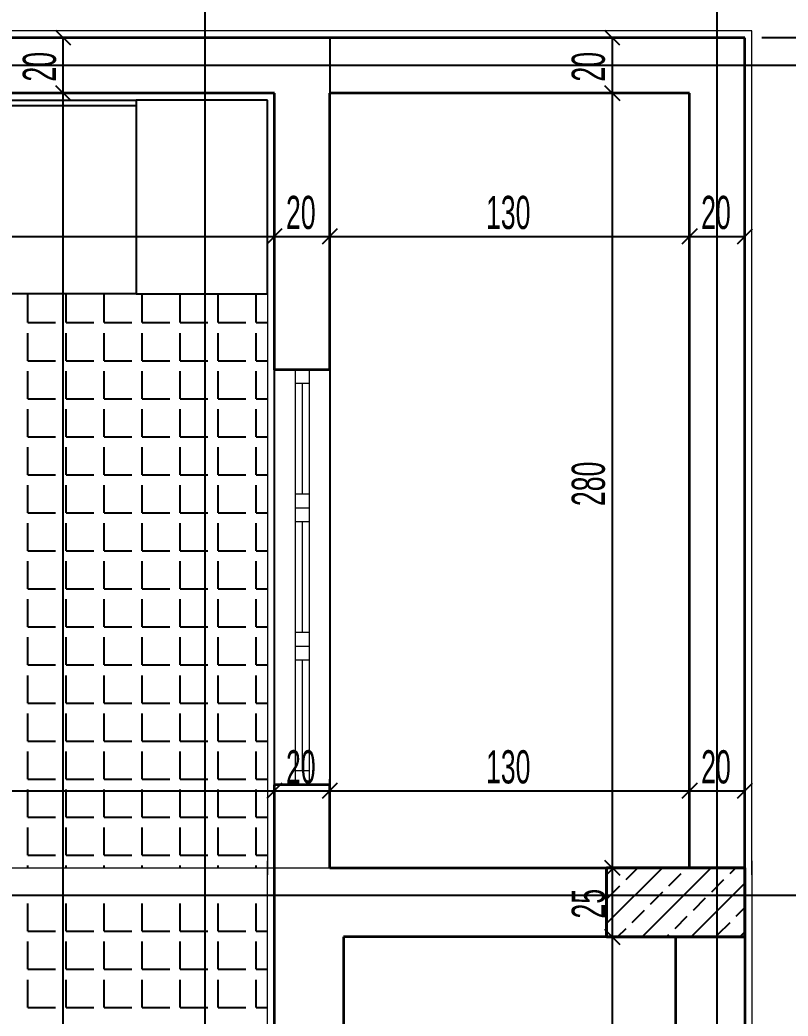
# Model space of a CAD drawing. Header units: inches. Extents: x -7543 to -822, y 102837 to 190349.
# Drawn here: x -836.37952 to -836.35176, y 102836.98463 to 102837.02064 of the extents above; entities that cross this region are included whole.
import ezdxf

# ---------------------------------------------------------------- set-up
doc = ezdxf.new("R2010")
doc.units = ezdxf.units.IN
doc.header["$MEASUREMENT"] = 0
doc.linetypes.add('__ZG_T_P__9', pattern=[22, 1, -10, 1, -10])
doc.linetypes.add('DASHDOTX2', pattern=[2, 1, -0.5, 0, -0.5])
doc.layers.get('0').update_dxf_attribs({"lineweight": 25})
doc.layers.get('Defpoints').update_dxf_attribs({"lineweight": 25})
for name, color, linetype, lineweight in [('AKS', 1, 'Continuous', 25), ('ICOL', 55, 'Continuous', 25), ('İZ DÜŞÜM', 253, 'Continuous', 20), ('KOLON', 2, 'Continuous', 40), ('SIVA', 150, 'Continuous', 15), ('TARAMA', 8, 'Continuous', 25)]:
    doc.layers.add(name, color=color, linetype=linetype, lineweight=lineweight)
for name, color, linetype, lineweight, true_color in [('DUVAR', 7, 'Continuous', 35, 0xfc4642), ('PENCERE', 7, 'Continuous', 18, 0xffb360), ('TEFRİŞ', 7, 'Continuous', 25, 0x78462c)]:
    doc.layers.add(name, color=color, linetype=linetype, lineweight=lineweight, true_color=true_color)
doc.styles.add('OLCU', font='tromand.shx', dxfattribs={"width": 0.6, "height": 12})

msp = doc.modelspace()

# ---------------------------------------------------------------- linework, layer by layer
msp.add_line((-836.395322, 102837.017544), (-836.375322, 102837.017544))
at = {"color": 0, "linetype": 'ByBlock', "lineweight": -2}
for p, q in [((-836.370052, 102836.993049), (-836.370592, 102836.992509)), ((-836.370592, 102836.992509), (-836.370052, 102836.993049)), ((-836.368052, 102836.993049), (-836.368592, 102836.992509)), ((-836.368592, 102836.992509), (-836.368052, 102836.993049))]:
    msp.add_line(p, q, dxfattribs=at)
msp.add_lwpolyline([(-836.395322, 102837.010744), (-836.395322, 102837.017744), (-836.375322, 102837.017744), (-836.375322, 102837.010744)], close=True)
at = {"layer": 'AKS', "linetype": 'DASHDOTX2', "ltscale": 10}
for p, q in [((-836.372822, 102836.79642), (-836.372822, 102837.030376)), ((-836.354322, 102836.79642), (-836.354322, 102837.030376)), ((-836.34219, 102837.018994), (-836.544072, 102837.018994)), ((-836.34219, 102836.988993), (-836.544572, 102836.988993))]:
    msp.add_line(p, q, dxfattribs=at)
at = {"layer": 'Defpoints', "color": 6}
for p, q in [((-836.725822, 102837.019993), (-836.368322, 102837.019993)), ((-836.368322, 102837.019993), (-836.368322, 102836.989993)), ((-836.368322, 102836.989993), (-836.353322, 102836.989993)), ((-836.353322, 102836.989993), (-836.353322, 102836.814993))]:
    msp.add_line(p, q, dxfattribs=at)
at = {"layer": 'Defpoints', "color": 3}
for p, q in [((-836.370322, 102837.017994), (-836.429072, 102837.017994)), ((-836.370322, 102836.989993), (-836.370322, 102837.017994)), ((-836.370322, 102836.972993), (-836.370322, 102836.989993))]:
    msp.add_line(p, q, dxfattribs=at)
at = {"layer": 'DUVAR'}
for p, q in [((-836.353322, 102837.019994), (-836.429072, 102837.019994)), ((-836.353322, 102836.989994), (-836.353322, 102837.019994)), ((-836.353322, 102836.989994), (-836.353322, 102837.019994)), ((-836.370322, 102837.017994), (-836.429072, 102837.017994)), ((-836.370322, 102837.007993), (-836.370322, 102837.017993)), ((-836.370322, 102837.007993), (-836.370322, 102837.017993)), ((-836.355322, 102837.017994), (-836.368322, 102837.017994)), ((-836.355322, 102837.017994), (-836.368322, 102837.017994)), ((-836.368322, 102837.007993), (-836.368322, 102837.017993)), ((-836.368322, 102837.007993), (-836.368322, 102837.017993)), ((-836.355322, 102836.989994), (-836.355322, 102837.017994)), ((-836.355322, 102836.989994), (-836.355322, 102837.017994)), ((-836.368322, 102837.007993), (-836.370322, 102837.007993)), ((-836.368322, 102837.007993), (-836.370322, 102837.007993)), ((-836.370322, 102836.989993), (-836.370322, 102836.992993)), ((-836.368322, 102836.992993), (-836.370322, 102836.992993)), ((-836.368322, 102836.992993), (-836.370322, 102836.992993)), ((-836.370322, 102836.989993), (-836.370322, 102836.992993)), ((-836.368322, 102836.992993), (-836.370322, 102836.992993)), ((-836.368322, 102836.992993), (-836.370322, 102836.992993)), ((-836.368322, 102836.989993), (-836.368322, 102836.992993)), ((-836.368322, 102836.989993), (-836.368322, 102836.992993)), ((-836.370322, 102836.972993), (-836.370322, 102836.989993)), ((-836.368322, 102836.989993), (-836.358322, 102836.989993)), ((-836.358322, 102836.987493), (-836.367822, 102836.987493)), ((-836.367822, 102836.987493), (-836.367822, 102836.975493)), ((-836.355822, 102836.975493), (-836.355822, 102836.987493)), ((-836.353322, 102836.987493), (-836.353322, 102836.983493))]:
    msp.add_line(p, q, dxfattribs=at)
at = {"layer": 'ICOL'}
for p, q in [((-836.377683, 102837.019724), (-836.378223, 102837.020264)), ((-836.357849, 102837.019724), (-836.358389, 102837.020264)), ((-836.377953, 102837.017994), (-836.377953, 102837.019994)), ((-836.376754, 102837.019994), (-836.377533, 102837.019994)), ((-836.359908, 102837.019994), (-836.357699, 102837.019994)), ((-836.358119, 102837.019994), (-836.358119, 102837.017994)), ((-836.350526, 102837.019994), (-836.35271, 102837.019994)), ((-836.377683, 102837.017724), (-836.378223, 102837.018264)), ((-836.378223, 102837.018264), (-836.377683, 102837.017724)), ((-836.358389, 102837.018264), (-836.357849, 102837.017724)), ((-836.357849, 102837.017724), (-836.358389, 102837.018264)), ((-836.377953, 102836.917493), (-836.377953, 102837.017994)), ((-836.376754, 102837.017994), (-836.377533, 102837.017994)), ((-836.376754, 102837.017994), (-836.377533, 102837.017994)), ((-836.359908, 102837.017994), (-836.357699, 102837.017994)), ((-836.359908, 102837.017994), (-836.357699, 102837.017994)), ((-836.358119, 102837.017994), (-836.358119, 102836.989993)), ((-836.355322, 102837.014018), (-836.355322, 102837.013238)), ((-836.355322, 102837.014018), (-836.355322, 102837.013238)), ((-836.353322, 102837.014018), (-836.353322, 102837.013238)), ((-836.370322, 102837.013273), (-836.370322, 102837.013238)), ((-836.370322, 102837.013273), (-836.370322, 102837.013238)), ((-836.368322, 102837.01321), (-836.368322, 102837.013238)), ((-836.368322, 102837.01321), (-836.368322, 102837.013238)), ((-836.370592, 102837.012548), (-836.370052, 102837.013088)), ((-836.370052, 102837.013088), (-836.370592, 102837.012548)), ((-836.368592, 102837.012548), (-836.368052, 102837.013088)), ((-836.368052, 102837.013088), (-836.368592, 102837.012548)), ((-836.355592, 102837.012548), (-836.355052, 102837.013088)), ((-836.355052, 102837.013088), (-836.355592, 102837.012548)), ((-836.353592, 102837.012548), (-836.353052, 102837.013088)), ((-836.429072, 102837.012818), (-836.370322, 102837.012818)), ((-836.370322, 102837.012818), (-836.368322, 102837.012818)), ((-836.368322, 102837.012818), (-836.355322, 102837.012818)), ((-836.355322, 102837.012818), (-836.353322, 102837.012818)), ((-836.370322, 102836.992556), (-836.370322, 102836.993199)), ((-836.370322, 102836.992556), (-836.370322, 102836.993199)), ((-836.368322, 102836.992729), (-836.368322, 102836.993199)), ((-836.368322, 102836.992729), (-836.368322, 102836.993199)), ((-836.355592, 102836.992509), (-836.355052, 102836.993049)), ((-836.355052, 102836.993049), (-836.355592, 102836.992509)), ((-836.355322, 102836.993121), (-836.355322, 102836.993199)), ((-836.355322, 102836.993121), (-836.355322, 102836.993199)), ((-836.353592, 102836.992509), (-836.353052, 102836.993049)), ((-836.353322, 102836.993215), (-836.353322, 102836.993199)), ((-836.396572, 102836.992779), (-836.370322, 102836.992779)), ((-836.370322, 102836.992779), (-836.368322, 102836.992779)), ((-836.368322, 102836.992779), (-836.355322, 102836.992779)), ((-836.355322, 102836.992779), (-836.353322, 102836.992779)), ((-836.358389, 102836.990263), (-836.357849, 102836.989723)), ((-836.357849, 102836.989723), (-836.358389, 102836.990263)), ((-836.358746, 102836.989993), (-836.358539, 102836.989993)), ((-836.358746, 102836.989993), (-836.358539, 102836.989993)), ((-836.358119, 102836.989993), (-836.358119, 102836.987493)), ((-836.358389, 102836.987763), (-836.357849, 102836.987223)), ((-836.357849, 102836.987223), (-836.358389, 102836.987763)), ((-836.358977, 102836.987493), (-836.358539, 102836.987493)), ((-836.358977, 102836.987493), (-836.358539, 102836.987493)), ((-836.358119, 102836.987493), (-836.358119, 102836.975493))]:
    msp.add_line(p, q, dxfattribs=at)
at = {"layer": 'İZ DÜŞÜM', "linetype": '__ZG_T_P__9'}
for p, q in [((-836.459572, 102836.989993), (-836.353322, 102836.989993)), ((-836.353322, 102836.989993), (-836.353322, 102836.814993))]:
    msp.add_line(p, q, dxfattribs=at)
at = {"layer": 'KOLON'}
for p, q in [((-836.358322, 102836.989993), (-836.353322, 102836.989993)), ((-836.358322, 102836.987493), (-836.358322, 102836.989993)), ((-836.358322, 102836.989993), (-836.353322, 102836.989993)), ((-836.353322, 102836.989993), (-836.353322, 102836.987493)), ((-836.353322, 102836.989993), (-836.353322, 102836.987493)), ((-836.355822, 102836.987493), (-836.358322, 102836.987493)), ((-836.353322, 102836.987493), (-836.358322, 102836.987493))]:
    msp.add_line(p, q, dxfattribs=at)
at = {"layer": 'PENCERE'}
for p, q in [((-836.370322, 102837.007993), (-836.370322, 102836.992993)), ((-836.370322, 102837.007993), (-836.370322, 102836.992993)), ((-836.369572, 102837.007993), (-836.369572, 102837.002993)), ((-836.369072, 102837.007993), (-836.369572, 102837.007993)), ((-836.369572, 102837.007993), (-836.369572, 102837.002993)), ((-836.369072, 102837.007993), (-836.369572, 102837.007993)), ((-836.369072, 102837.007993), (-836.369072, 102837.002993)), ((-836.369072, 102837.007993), (-836.369072, 102837.002993)), ((-836.368322, 102837.007993), (-836.368322, 102836.992993)), ((-836.368322, 102837.007993), (-836.368322, 102836.992993)), ((-836.369072, 102837.007493), (-836.369572, 102837.007493)), ((-836.369072, 102837.007493), (-836.369572, 102837.007493)), ((-836.369322, 102837.007493), (-836.369322, 102837.003493)), ((-836.369322, 102837.007493), (-836.369322, 102837.003493)), ((-836.369072, 102837.003493), (-836.369572, 102837.003493)), ((-836.369072, 102837.003493), (-836.369572, 102837.003493)), ((-836.369572, 102837.002993), (-836.369572, 102836.997993)), ((-836.369072, 102837.002993), (-836.369572, 102837.002993)), ((-836.369072, 102837.002993), (-836.369572, 102837.002993)), ((-836.369572, 102837.002993), (-836.369572, 102836.997993)), ((-836.369072, 102837.002993), (-836.369572, 102837.002993)), ((-836.369072, 102837.002993), (-836.369572, 102837.002993)), ((-836.369072, 102837.002993), (-836.369072, 102836.997993)), ((-836.369072, 102837.002993), (-836.369072, 102836.997993)), ((-836.369072, 102837.002493), (-836.369572, 102837.002493)), ((-836.369072, 102837.002493), (-836.369572, 102837.002493)), ((-836.369322, 102837.002493), (-836.369322, 102836.998493)), ((-836.369322, 102837.002493), (-836.369322, 102836.998493)), ((-836.369072, 102836.998493), (-836.369572, 102836.998493)), ((-836.369072, 102836.998493), (-836.369572, 102836.998493)), ((-836.369072, 102836.997993), (-836.369572, 102836.997993)), ((-836.369572, 102836.997993), (-836.369572, 102836.992993)), ((-836.369072, 102836.997993), (-836.369572, 102836.997993)), ((-836.369072, 102836.997993), (-836.369572, 102836.997993)), ((-836.369572, 102836.997993), (-836.369572, 102836.992993)), ((-836.369072, 102836.997993), (-836.369572, 102836.997993)), ((-836.369072, 102836.997993), (-836.369072, 102836.992993)), ((-836.369072, 102836.997993), (-836.369072, 102836.992993)), ((-836.369072, 102836.997493), (-836.369572, 102836.997493)), ((-836.369072, 102836.997493), (-836.369572, 102836.997493)), ((-836.369322, 102836.997493), (-836.369322, 102836.993493)), ((-836.369322, 102836.997493), (-836.369322, 102836.993493)), ((-836.369072, 102836.993493), (-836.369572, 102836.993493)), ((-836.369072, 102836.993493), (-836.369572, 102836.993493)), ((-836.369072, 102836.992993), (-836.369572, 102836.992993)), ((-836.369072, 102836.992993), (-836.369572, 102836.992993)), ((-836.369072, 102836.992993), (-836.369572, 102836.992993)), ((-836.369072, 102836.992993), (-836.369572, 102836.992993))]:
    msp.add_line(p, q, dxfattribs=at)
at = {"layer": 'SIVA'}
for p, q in [((-836.353072, 102837.020244), (-836.459772, 102837.020244)), ((-836.353072, 102836.989743), (-836.353072, 102837.020244)), ((-836.353072, 102836.989743), (-836.353072, 102837.020244)), ((-836.428822, 102837.017744), (-836.370572, 102837.017744)), ((-836.370572, 102837.017744), (-836.370572, 102836.989743)), ((-836.370572, 102837.017744), (-836.370572, 102836.989743)), ((-836.370572, 102836.972743), (-836.370572, 102836.990243)), ((-836.353072, 102836.990243), (-836.353072, 102836.983493))]:
    msp.add_line(p, q, dxfattribs=at)
at = {"layer": 'TARAMA'}
for p, q in [((-836.379229, 102837.009699), (-836.379229, 102837.010699)), ((-836.377854, 102837.009699), (-836.377854, 102837.010699)), ((-836.376479, 102837.009699), (-836.376479, 102837.010699)), ((-836.375104, 102837.009699), (-836.375104, 102837.010699)), ((-836.373729, 102837.009699), (-836.373729, 102837.010699)), ((-836.372354, 102837.009699), (-836.372354, 102837.010699)), ((-836.372354, 102837.009699), (-836.372354, 102837.010699)), ((-836.370979, 102837.009699), (-836.370979, 102837.010699)), ((-836.370979, 102837.009699), (-836.370979, 102837.010699)), ((-836.379229, 102837.009699), (-836.378229, 102837.009699)), ((-836.377854, 102837.009699), (-836.376854, 102837.009699)), ((-836.376479, 102837.009699), (-836.375479, 102837.009699)), ((-836.375104, 102837.009699), (-836.374104, 102837.009699)), ((-836.373729, 102837.009699), (-836.372822, 102837.009699)), ((-836.372822, 102837.009699), (-836.372729, 102837.009699)), ((-836.372822, 102837.009699), (-836.372729, 102837.009699)), ((-836.372354, 102837.009699), (-836.371354, 102837.009699)), ((-836.372354, 102837.009699), (-836.371354, 102837.009699)), ((-836.370979, 102837.009699), (-836.370572, 102837.009699)), ((-836.370979, 102837.009699), (-836.370572, 102837.009699)), ((-836.379229, 102837.008324), (-836.379229, 102837.009324)), ((-836.377854, 102837.008324), (-836.377854, 102837.009324)), ((-836.376479, 102837.008324), (-836.376479, 102837.009324)), ((-836.375104, 102837.008324), (-836.375104, 102837.009324)), ((-836.373729, 102837.008324), (-836.373729, 102837.009324)), ((-836.372354, 102837.008324), (-836.372354, 102837.009324)), ((-836.372354, 102837.008324), (-836.372354, 102837.009324)), ((-836.370979, 102837.008324), (-836.370979, 102837.009324)), ((-836.370979, 102837.008324), (-836.370979, 102837.009324)), ((-836.379229, 102837.008324), (-836.378229, 102837.008324)), ((-836.377854, 102837.008324), (-836.376854, 102837.008324)), ((-836.376479, 102837.008324), (-836.375479, 102837.008324)), ((-836.375104, 102837.008324), (-836.374104, 102837.008324)), ((-836.373729, 102837.008324), (-836.372822, 102837.008324)), ((-836.372822, 102837.008324), (-836.372729, 102837.008324)), ((-836.372822, 102837.008324), (-836.372729, 102837.008324)), ((-836.372354, 102837.008324), (-836.371354, 102837.008324)), ((-836.372354, 102837.008324), (-836.371354, 102837.008324)), ((-836.370979, 102837.008324), (-836.370572, 102837.008324)), ((-836.370979, 102837.008324), (-836.370572, 102837.008324)), ((-836.379229, 102837.006949), (-836.379229, 102837.007949)), ((-836.377854, 102837.006949), (-836.377854, 102837.007949)), ((-836.376479, 102837.006949), (-836.376479, 102837.007949)), ((-836.375104, 102837.006949), (-836.375104, 102837.007949)), ((-836.373729, 102837.006949), (-836.373729, 102837.007949)), ((-836.372354, 102837.006949), (-836.372354, 102837.007949)), ((-836.372354, 102837.006949), (-836.372354, 102837.007949)), ((-836.370979, 102837.006949), (-836.370979, 102837.007949)), ((-836.370979, 102837.006949), (-836.370979, 102837.007949)), ((-836.379229, 102837.006949), (-836.378229, 102837.006949)), ((-836.377854, 102837.006949), (-836.376854, 102837.006949)), ((-836.376479, 102837.006949), (-836.375479, 102837.006949)), ((-836.375104, 102837.006949), (-836.374104, 102837.006949)), ((-836.373729, 102837.006949), (-836.372822, 102837.006949)), ((-836.372822, 102837.006949), (-836.372729, 102837.006949)), ((-836.372822, 102837.006949), (-836.372729, 102837.006949)), ((-836.372354, 102837.006949), (-836.371354, 102837.006949)), ((-836.372354, 102837.006949), (-836.371354, 102837.006949)), ((-836.370979, 102837.006949), (-836.370572, 102837.006949)), ((-836.370979, 102837.006949), (-836.370572, 102837.006949)), ((-836.379229, 102837.005574), (-836.379229, 102837.006574)), ((-836.377854, 102837.005574), (-836.377854, 102837.006574)), ((-836.376479, 102837.005574), (-836.376479, 102837.006574)), ((-836.375104, 102837.005574), (-836.375104, 102837.006574)), ((-836.373729, 102837.005574), (-836.373729, 102837.006574)), ((-836.372354, 102837.005574), (-836.372354, 102837.006574)), ((-836.372354, 102837.005574), (-836.372354, 102837.006574)), ((-836.370979, 102837.005574), (-836.370979, 102837.006574)), ((-836.370979, 102837.005574), (-836.370979, 102837.006574)), ((-836.379229, 102837.005574), (-836.378229, 102837.005574)), ((-836.377854, 102837.005574), (-836.376854, 102837.005574)), ((-836.376479, 102837.005574), (-836.375479, 102837.005574)), ((-836.375104, 102837.005574), (-836.374104, 102837.005574)), ((-836.373729, 102837.005574), (-836.372822, 102837.005574)), ((-836.372822, 102837.005574), (-836.372729, 102837.005574)), ((-836.372822, 102837.005574), (-836.372729, 102837.005574)), ((-836.372354, 102837.005574), (-836.371354, 102837.005574)), ((-836.372354, 102837.005574), (-836.371354, 102837.005574)), ((-836.370979, 102837.005574), (-836.370572, 102837.005574)), ((-836.370979, 102837.005574), (-836.370572, 102837.005574)), ((-836.379229, 102837.004199), (-836.379229, 102837.005199)), ((-836.377854, 102837.004199), (-836.377854, 102837.005199)), ((-836.376479, 102837.004199), (-836.376479, 102837.005199)), ((-836.375104, 102837.004199), (-836.375104, 102837.005199)), ((-836.373729, 102837.004199), (-836.373729, 102837.005199)), ((-836.372354, 102837.004199), (-836.372354, 102837.005199)), ((-836.372354, 102837.004199), (-836.372354, 102837.005199)), ((-836.370979, 102837.004199), (-836.370979, 102837.005199)), ((-836.370979, 102837.004199), (-836.370979, 102837.005199)), ((-836.379229, 102837.004199), (-836.378229, 102837.004199)), ((-836.377854, 102837.004199), (-836.376854, 102837.004199)), ((-836.376479, 102837.004199), (-836.375479, 102837.004199)), ((-836.375104, 102837.004199), (-836.374104, 102837.004199)), ((-836.373729, 102837.004199), (-836.372822, 102837.004199)), ((-836.372822, 102837.004199), (-836.372729, 102837.004199)), ((-836.372822, 102837.004199), (-836.372729, 102837.004199)), ((-836.372354, 102837.004199), (-836.371354, 102837.004199)), ((-836.372354, 102837.004199), (-836.371354, 102837.004199)), ((-836.370979, 102837.004199), (-836.370572, 102837.004199)), ((-836.370979, 102837.004199), (-836.370572, 102837.004199)), ((-836.379229, 102837.002824), (-836.379229, 102837.003824)), ((-836.377854, 102837.002824), (-836.377854, 102837.003824)), ((-836.376479, 102837.002824), (-836.376479, 102837.003824)), ((-836.375104, 102837.002824), (-836.375104, 102837.003824)), ((-836.373729, 102837.002824), (-836.373729, 102837.003824)), ((-836.372354, 102837.002824), (-836.372354, 102837.003824)), ((-836.372354, 102837.002824), (-836.372354, 102837.003824)), ((-836.370979, 102837.002824), (-836.370979, 102837.003824)), ((-836.370979, 102837.002824), (-836.370979, 102837.003824)), ((-836.379229, 102837.002824), (-836.378229, 102837.002824)), ((-836.377854, 102837.002824), (-836.376854, 102837.002824)), ((-836.376479, 102837.002824), (-836.375479, 102837.002824)), ((-836.375104, 102837.002824), (-836.374104, 102837.002824)), ((-836.373729, 102837.002824), (-836.372822, 102837.002824)), ((-836.372822, 102837.002824), (-836.372729, 102837.002824)), ((-836.372822, 102837.002824), (-836.372729, 102837.002824)), ((-836.372354, 102837.002824), (-836.371354, 102837.002824)), ((-836.372354, 102837.002824), (-836.371354, 102837.002824)), ((-836.370979, 102837.002824), (-836.370572, 102837.002824)), ((-836.370979, 102837.002824), (-836.370572, 102837.002824)), ((-836.379229, 102837.001449), (-836.379229, 102837.002449)), ((-836.377854, 102837.001449), (-836.377854, 102837.002449)), ((-836.376479, 102837.001449), (-836.376479, 102837.002449)), ((-836.375104, 102837.001449), (-836.375104, 102837.002449)), ((-836.373729, 102837.001449), (-836.373729, 102837.002449)), ((-836.372354, 102837.001449), (-836.372354, 102837.002449)), ((-836.372354, 102837.001449), (-836.372354, 102837.002449)), ((-836.370979, 102837.001449), (-836.370979, 102837.002449)), ((-836.370979, 102837.001449), (-836.370979, 102837.002449)), ((-836.379229, 102837.001449), (-836.378229, 102837.001449)), ((-836.377854, 102837.001449), (-836.376854, 102837.001449)), ((-836.376479, 102837.001449), (-836.375479, 102837.001449)), ((-836.375104, 102837.001449), (-836.374104, 102837.001449)), ((-836.373729, 102837.001449), (-836.372822, 102837.001449)), ((-836.372822, 102837.001449), (-836.372729, 102837.001449)), ((-836.372822, 102837.001449), (-836.372729, 102837.001449)), ((-836.372354, 102837.001449), (-836.371354, 102837.001449)), ((-836.372354, 102837.001449), (-836.371354, 102837.001449)), ((-836.370979, 102837.001449), (-836.370572, 102837.001449)), ((-836.370979, 102837.001449), (-836.370572, 102837.001449)), ((-836.379229, 102837.000074), (-836.379229, 102837.001074)), ((-836.377854, 102837.000074), (-836.377854, 102837.001074)), ((-836.376479, 102837.000074), (-836.376479, 102837.001074)), ((-836.375104, 102837.000074), (-836.375104, 102837.001074)), ((-836.373729, 102837.000074), (-836.373729, 102837.001074)), ((-836.372354, 102837.000074), (-836.372354, 102837.001074)), ((-836.372354, 102837.000074), (-836.372354, 102837.001074)), ((-836.370979, 102837.000074), (-836.370979, 102837.001074)), ((-836.370979, 102837.000074), (-836.370979, 102837.001074)), ((-836.379229, 102837.000074), (-836.378229, 102837.000074)), ((-836.377854, 102837.000074), (-836.376854, 102837.000074)), ((-836.376479, 102837.000074), (-836.375479, 102837.000074)), ((-836.375104, 102837.000074), (-836.374104, 102837.000074)), ((-836.373729, 102837.000074), (-836.372822, 102837.000074)), ((-836.372822, 102837.000074), (-836.372729, 102837.000074)), ((-836.372822, 102837.000074), (-836.372729, 102837.000074)), ((-836.372354, 102837.000074), (-836.371354, 102837.000074)), ((-836.372354, 102837.000074), (-836.371354, 102837.000074)), ((-836.370979, 102837.000074), (-836.370572, 102837.000074)), ((-836.370979, 102837.000074), (-836.370572, 102837.000074)), ((-836.379229, 102836.998699), (-836.379229, 102836.999699)), ((-836.377854, 102836.998699), (-836.377854, 102836.999699)), ((-836.376479, 102836.998699), (-836.376479, 102836.999699)), ((-836.375104, 102836.998699), (-836.375104, 102836.999699)), ((-836.373729, 102836.998699), (-836.373729, 102836.999699)), ((-836.372354, 102836.998699), (-836.372354, 102836.999699)), ((-836.372354, 102836.998699), (-836.372354, 102836.999699)), ((-836.370979, 102836.998699), (-836.370979, 102836.999699)), ((-836.370979, 102836.998699), (-836.370979, 102836.999699)), ((-836.379229, 102836.998699), (-836.378229, 102836.998699)), ((-836.377854, 102836.998699), (-836.376854, 102836.998699)), ((-836.376479, 102836.998699), (-836.375479, 102836.998699)), ((-836.375104, 102836.998699), (-836.374104, 102836.998699)), ((-836.373729, 102836.998699), (-836.372822, 102836.998699)), ((-836.372822, 102836.998699), (-836.372729, 102836.998699)), ((-836.372822, 102836.998699), (-836.372729, 102836.998699)), ((-836.372354, 102836.998699), (-836.371354, 102836.998699)), ((-836.372354, 102836.998699), (-836.371354, 102836.998699)), ((-836.370979, 102836.998699), (-836.370572, 102836.998699)), ((-836.370979, 102836.998699), (-836.370572, 102836.998699)), ((-836.379229, 102836.997324), (-836.379229, 102836.998324)), ((-836.377854, 102836.997324), (-836.377854, 102836.998324)), ((-836.376479, 102836.997324), (-836.376479, 102836.998324)), ((-836.375104, 102836.997324), (-836.375104, 102836.998324)), ((-836.373729, 102836.997324), (-836.373729, 102836.998324)), ((-836.372354, 102836.997324), (-836.372354, 102836.998324)), ((-836.372354, 102836.997324), (-836.372354, 102836.998324)), ((-836.370979, 102836.997324), (-836.370979, 102836.998324)), ((-836.370979, 102836.997324), (-836.370979, 102836.998324)), ((-836.379229, 102836.997324), (-836.378229, 102836.997324)), ((-836.377854, 102836.997324), (-836.376854, 102836.997324)), ((-836.376479, 102836.997324), (-836.375479, 102836.997324)), ((-836.375104, 102836.997324), (-836.374104, 102836.997324)), ((-836.373729, 102836.997324), (-836.372822, 102836.997324)), ((-836.372822, 102836.997324), (-836.372729, 102836.997324)), ((-836.372822, 102836.997324), (-836.372729, 102836.997324)), ((-836.372354, 102836.997324), (-836.371354, 102836.997324)), ((-836.372354, 102836.997324), (-836.371354, 102836.997324)), ((-836.370979, 102836.997324), (-836.370572, 102836.997324)), ((-836.370979, 102836.997324), (-836.370572, 102836.997324)), ((-836.379229, 102836.995949), (-836.379229, 102836.996949)), ((-836.377854, 102836.995949), (-836.377854, 102836.996949)), ((-836.376479, 102836.995949), (-836.376479, 102836.996949)), ((-836.375104, 102836.995949), (-836.375104, 102836.996949)), ((-836.373729, 102836.995949), (-836.373729, 102836.996949)), ((-836.372354, 102836.995949), (-836.372354, 102836.996949)), ((-836.372354, 102836.995949), (-836.372354, 102836.996949)), ((-836.370979, 102836.995949), (-836.370979, 102836.996949)), ((-836.370979, 102836.995949), (-836.370979, 102836.996949)), ((-836.379229, 102836.995949), (-836.378229, 102836.995949)), ((-836.377854, 102836.995949), (-836.376854, 102836.995949)), ((-836.376479, 102836.995949), (-836.375479, 102836.995949)), ((-836.375104, 102836.995949), (-836.374104, 102836.995949)), ((-836.373729, 102836.995949), (-836.372822, 102836.995949)), ((-836.372822, 102836.995949), (-836.372729, 102836.995949)), ((-836.372822, 102836.995949), (-836.372729, 102836.995949)), ((-836.372354, 102836.995949), (-836.371354, 102836.995949)), ((-836.372354, 102836.995949), (-836.371354, 102836.995949)), ((-836.370979, 102836.995949), (-836.370572, 102836.995949)), ((-836.370979, 102836.995949), (-836.370572, 102836.995949)), ((-836.379229, 102836.994574), (-836.379229, 102836.995574)), ((-836.377854, 102836.994574), (-836.377854, 102836.995574)), ((-836.376479, 102836.994574), (-836.376479, 102836.995574)), ((-836.375104, 102836.994574), (-836.375104, 102836.995574)), ((-836.373729, 102836.994574), (-836.373729, 102836.995574)), ((-836.372354, 102836.994574), (-836.372354, 102836.995574)), ((-836.372354, 102836.994574), (-836.372354, 102836.995574)), ((-836.370979, 102836.994574), (-836.370979, 102836.995574)), ((-836.370979, 102836.994574), (-836.370979, 102836.995574)), ((-836.379229, 102836.994574), (-836.378229, 102836.994574)), ((-836.377854, 102836.994574), (-836.376854, 102836.994574)), ((-836.376479, 102836.994574), (-836.375479, 102836.994574)), ((-836.375104, 102836.994574), (-836.374104, 102836.994574)), ((-836.373729, 102836.994574), (-836.372822, 102836.994574)), ((-836.372822, 102836.994574), (-836.372729, 102836.994574)), ((-836.372822, 102836.994574), (-836.372729, 102836.994574)), ((-836.372354, 102836.994574), (-836.371354, 102836.994574)), ((-836.372354, 102836.994574), (-836.371354, 102836.994574)), ((-836.370979, 102836.994574), (-836.370572, 102836.994574)), ((-836.370979, 102836.994574), (-836.370572, 102836.994574)), ((-836.379229, 102836.993199), (-836.379229, 102836.994199)), ((-836.377854, 102836.993199), (-836.377854, 102836.994199)), ((-836.376479, 102836.993199), (-836.376479, 102836.994199)), ((-836.375104, 102836.993199), (-836.375104, 102836.994199)), ((-836.373729, 102836.993199), (-836.373729, 102836.994199)), ((-836.372354, 102836.993199), (-836.372354, 102836.994199)), ((-836.372354, 102836.993199), (-836.372354, 102836.994199)), ((-836.370979, 102836.993199), (-836.370979, 102836.994199)), ((-836.370979, 102836.993199), (-836.370979, 102836.994199)), ((-836.379229, 102836.993199), (-836.378229, 102836.993199)), ((-836.377854, 102836.993199), (-836.376854, 102836.993199)), ((-836.376479, 102836.993199), (-836.375479, 102836.993199)), ((-836.375104, 102836.993199), (-836.374104, 102836.993199)), ((-836.373729, 102836.993199), (-836.372822, 102836.993199)), ((-836.372822, 102836.993199), (-836.372729, 102836.993199)), ((-836.372822, 102836.993199), (-836.372729, 102836.993199)), ((-836.372354, 102836.993199), (-836.371354, 102836.993199)), ((-836.372354, 102836.993199), (-836.371354, 102836.993199)), ((-836.370979, 102836.993199), (-836.370572, 102836.993199)), ((-836.370979, 102836.993199), (-836.370572, 102836.993199)), ((-836.379229, 102836.991824), (-836.379229, 102836.992824)), ((-836.377854, 102836.991824), (-836.377854, 102836.992824)), ((-836.376479, 102836.991824), (-836.376479, 102836.992824)), ((-836.375104, 102836.991824), (-836.375104, 102836.992824)), ((-836.373729, 102836.991824), (-836.373729, 102836.992824)), ((-836.372354, 102836.991824), (-836.372354, 102836.992824)), ((-836.372354, 102836.991824), (-836.372354, 102836.992824)), ((-836.370979, 102836.991824), (-836.370979, 102836.992824)), ((-836.370979, 102836.991824), (-836.370979, 102836.992824)), ((-836.379229, 102836.991824), (-836.378229, 102836.991824)), ((-836.377854, 102836.991824), (-836.376854, 102836.991824)), ((-836.376479, 102836.991824), (-836.375479, 102836.991824)), ((-836.375104, 102836.991824), (-836.374104, 102836.991824)), ((-836.373729, 102836.991824), (-836.372822, 102836.991824)), ((-836.372822, 102836.991824), (-836.372729, 102836.991824)), ((-836.372822, 102836.991824), (-836.372729, 102836.991824)), ((-836.372354, 102836.991824), (-836.371354, 102836.991824)), ((-836.372354, 102836.991824), (-836.371354, 102836.991824)), ((-836.370979, 102836.991824), (-836.370572, 102836.991824)), ((-836.370979, 102836.991824), (-836.370572, 102836.991824)), ((-836.379229, 102836.990449), (-836.379229, 102836.991449)), ((-836.377854, 102836.990449), (-836.377854, 102836.991449)), ((-836.376479, 102836.990449), (-836.376479, 102836.991449)), ((-836.375104, 102836.990449), (-836.375104, 102836.991449)), ((-836.373729, 102836.990449), (-836.373729, 102836.991449)), ((-836.372354, 102836.990449), (-836.372354, 102836.991449)), ((-836.372354, 102836.990449), (-836.372354, 102836.991449)), ((-836.370979, 102836.990449), (-836.370979, 102836.991449)), ((-836.370979, 102836.990449), (-836.370979, 102836.991449)), ((-836.379229, 102836.990449), (-836.378229, 102836.990449)), ((-836.377854, 102836.990449), (-836.376854, 102836.990449)), ((-836.376479, 102836.990449), (-836.375479, 102836.990449)), ((-836.375104, 102836.990449), (-836.374104, 102836.990449)), ((-836.373729, 102836.990449), (-836.372822, 102836.990449)), ((-836.372822, 102836.990449), (-836.372729, 102836.990449)), ((-836.372822, 102836.990449), (-836.372729, 102836.990449)), ((-836.372354, 102836.990449), (-836.371354, 102836.990449)), ((-836.372354, 102836.990449), (-836.371354, 102836.990449)), ((-836.370979, 102836.990449), (-836.370572, 102836.990449)), ((-836.370979, 102836.990449), (-836.370572, 102836.990449)), ((-836.379229, 102836.989993), (-836.379229, 102836.990074)), ((-836.377854, 102836.989993), (-836.377854, 102836.990074)), ((-836.376479, 102836.989993), (-836.376479, 102836.990074)), ((-836.375104, 102836.989993), (-836.375104, 102836.990074)), ((-836.373729, 102836.989993), (-836.373729, 102836.990074)), ((-836.372354, 102836.989993), (-836.372354, 102836.990074)), ((-836.372354, 102836.989993), (-836.372354, 102836.990074)), ((-836.370979, 102836.989993), (-836.370979, 102836.990074)), ((-836.370979, 102836.989993), (-836.370979, 102836.990074)), ((-836.358322, 102836.989745), (-836.358074, 102836.989993)), ((-836.358322, 102836.987977), (-836.356306, 102836.989993)), ((-836.357617, 102836.989566), (-836.35719, 102836.989993)), ((-836.357038, 102836.987493), (-836.354538, 102836.989993)), ((-836.353861, 102836.989786), (-836.353654, 102836.989993)), ((-836.35607, 102836.989345), (-836.355628, 102836.989786)), ((-836.35527, 102836.987493), (-836.353322, 102836.989441)), ((-836.354524, 102836.989124), (-836.354082, 102836.989566)), ((-836.35828, 102836.988903), (-836.357838, 102836.989345)), ((-836.356733, 102836.988682), (-836.356291, 102836.989124)), ((-836.355186, 102836.988461), (-836.354745, 102836.988903)), ((-836.379229, 102836.987699), (-836.379229, 102836.988699)), ((-836.377854, 102836.987699), (-836.377854, 102836.988699)), ((-836.376479, 102836.987699), (-836.376479, 102836.988699)), ((-836.375104, 102836.987699), (-836.375104, 102836.988699)), ((-836.373729, 102836.987699), (-836.373729, 102836.988699)), ((-836.372354, 102836.987699), (-836.372354, 102836.988699)), ((-836.370979, 102836.987699), (-836.370979, 102836.988699)), ((-836.357396, 102836.988019), (-836.356954, 102836.988461)), ((-836.35364, 102836.98824), (-836.353322, 102836.988557)), ((-836.355849, 102836.987798), (-836.355407, 102836.98824)), ((-836.354303, 102836.987577), (-836.353861, 102836.988019)), ((-836.379229, 102836.987699), (-836.378229, 102836.987699)), ((-836.377854, 102836.987699), (-836.376854, 102836.987699)), ((-836.376479, 102836.987699), (-836.375479, 102836.987699)), ((-836.375104, 102836.987699), (-836.374104, 102836.987699)), ((-836.373729, 102836.987699), (-836.372822, 102836.987699)), ((-836.372822, 102836.987699), (-836.372729, 102836.987699)), ((-836.372354, 102836.987699), (-836.371354, 102836.987699)), ((-836.370979, 102836.987699), (-836.370572, 102836.987699)), ((-836.357922, 102836.987493), (-836.357617, 102836.987798)), ((-836.353502, 102836.987493), (-836.353322, 102836.987674)), ((-836.379229, 102836.986324), (-836.379229, 102836.987324)), ((-836.377854, 102836.986324), (-836.377854, 102836.987324)), ((-836.376479, 102836.986324), (-836.376479, 102836.987324)), ((-836.375104, 102836.986324), (-836.375104, 102836.987324)), ((-836.373729, 102836.986324), (-836.373729, 102836.987324)), ((-836.372354, 102836.986324), (-836.372354, 102836.987324)), ((-836.370979, 102836.986324), (-836.370979, 102836.987324)), ((-836.356154, 102836.987493), (-836.35607, 102836.987577)), ((-836.379229, 102836.986324), (-836.378229, 102836.986324)), ((-836.377854, 102836.986324), (-836.376854, 102836.986324)), ((-836.376479, 102836.986324), (-836.375479, 102836.986324)), ((-836.375104, 102836.986324), (-836.374104, 102836.986324)), ((-836.373729, 102836.986324), (-836.372822, 102836.986324)), ((-836.372822, 102836.986324), (-836.372729, 102836.986324)), ((-836.372354, 102836.986324), (-836.371354, 102836.986324)), ((-836.370979, 102836.986324), (-836.370572, 102836.986324)), ((-836.379229, 102836.984949), (-836.379229, 102836.985949)), ((-836.377854, 102836.984949), (-836.377854, 102836.985949)), ((-836.376479, 102836.984949), (-836.376479, 102836.985949)), ((-836.375104, 102836.984949), (-836.375104, 102836.985949)), ((-836.373729, 102836.984949), (-836.373729, 102836.985949)), ((-836.372354, 102836.984949), (-836.372354, 102836.985949)), ((-836.370979, 102836.984949), (-836.370979, 102836.985949)), ((-836.379229, 102836.984949), (-836.378229, 102836.984949)), ((-836.377854, 102836.984949), (-836.376854, 102836.984949)), ((-836.376479, 102836.984949), (-836.375479, 102836.984949)), ((-836.375104, 102836.984949), (-836.374104, 102836.984949)), ((-836.373729, 102836.984949), (-836.372822, 102836.984949)), ((-836.372822, 102836.984949), (-836.372729, 102836.984949)), ((-836.372354, 102836.984949), (-836.371354, 102836.984949)), ((-836.370979, 102836.984949), (-836.370572, 102836.984949))]:
    msp.add_line(p, q, dxfattribs=at)
at = {"layer": 'TEFRİŞ'}
for p, q in [((-836.370572, 102837.017744), (-836.375322, 102837.017744)), ((-836.375322, 102837.017744), (-836.375322, 102837.010744)), ((-836.370572, 102837.010744), (-836.370572, 102837.017744)), ((-836.375322, 102837.010744), (-836.370572, 102837.010744))]:
    msp.add_line(p, q, dxfattribs=at)

# ---------------------------------------------------------------- texts
at = {"layer": 'ICOL', "style": 'OLCU', "width": 0.6}
for s, p in [('20', (-836.378217, 102837.018411)), ('20', (-836.358383, 102837.018411)), ('280', (-836.358383, 102837.003068)), ('25', (-836.358383, 102836.98816))]:
    msp.add_text(s, height=0.0012, rotation=90, dxfattribs=at).set_placement(p)
for s, p in [('20', (-836.369905, 102837.013082)), ('130', (-836.362679, 102837.013082)), ('20', (-836.354905, 102837.013082)), ('20', (-836.369905, 102836.993043)), ('130', (-836.362679, 102836.993043)), ('20', (-836.354905, 102836.993043))]:
    msp.add_text(s, height=0.0012, dxfattribs=at).set_placement(p)

doc.saveas('drawing.dxf')
